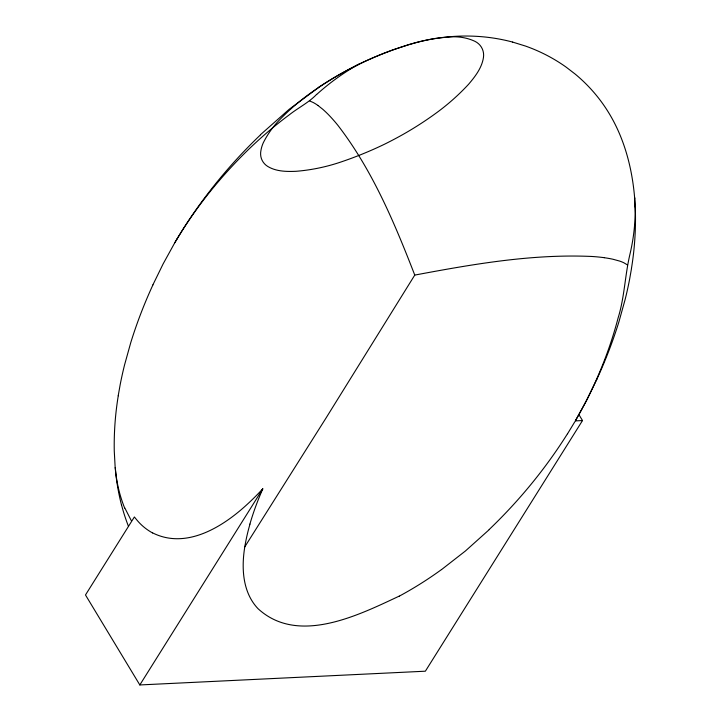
<?xml version="1.0" encoding="UTF-8"?>
<svg xmlns="http://www.w3.org/2000/svg" width="721" height="721" viewBox="0 0 721 721"><rect width="100%" height="100%" fill="white"/><g stroke="black" fill="none" stroke-linecap="round" stroke-linejoin="round"><path stroke-width="1.08" d="M635.237 206.9A221.608 200.186 -25.6 0 1 629.938 254.297C624.936 275.278 624.575 297.214 618.095 317.988C609.993 349.063 597.916 379.057 582.856 407.401M249.989 524.095A211.785 191.317 -25.6 0 0 244.807 546.761C241.328 567.914 242.481 592.256 257.974 608.632C298.034 645.583 358.58 615.139 399.236 596.114M118.208 395.784L120.155 384.771A419.171 378.651 -25.6 0 1 124.553 364.943L130.771 342.583A494.867 447.038 -25.6 0 1 152.933 284.876M631.497 268.554L629.559 279.559A419.171 378.651 -25.6 0 1 625.161 299.386L618.942 321.755A494.867 447.038 -25.6 0 1 596.772 379.462M152.618 532.891C186.379 549.835 223.023 526.754 247.528 504.06A241.742 218.373 -25.6 0 0 262.777 488.82L260.975 493.083A298.115 269.303 -25.6 0 0 249.899 524.077M152.897 284.858L163.108 263.94L174.852 242.626M596.817 379.471L586.606 400.389L575.331 420.902L582.505 420.55L578.918 414.611M582.505 408.131L575.349 420.902M574.844 421.731L567.553 433.763M174.797 242.725L175.329 241.814M175.212 242.022L175.807 241.012M175.627 241.319L176.284 240.201M176.041 240.616L176.762 239.399M176.456 239.913L177.24 238.588M176.879 239.21C196.058 207.278 219.572 178.006 246.077 151.861C259.623 138.576 273.998 126.121 289.265 114.846C298.206 107.744 308.669 102.697 316.618 94.388M177.294 238.516L182.161 230.567A485.467 438.539 -25.6 0 1 260.542 134.8M604.243 257.676A175.554 158.584 -25.6 0 0 592.148 256.487C532.513 253.747 473.165 264.147 414.764 275.089L326.027 418.027L244.843 546.761M152.573 532.954A62.691 56.626 -25.6 0 1 137.26 520.472L134.376 516.975L85.484 594.969L139.829 684.95L262.795 488.829M582.505 420.55L425.363 671.197L139.829 684.95M260.452 134.719L289.274 109.222L319.124 87.115M489.262 529.611L465.387 551.015L441.558 569.581M409.663 44.396L393.351 49.695A304.181 274.773 -25.6 0 0 359.4 64.034A304.857 275.386 -25.6 0 0 311.544 92.378A211.623 191.164 -25.6 0 0 279.09 120.344A90.062 81.356 -25.6 0 0 263.246 142.875A34.148 30.85 -25.6 0 0 260.93 150.518A17.935 16.204 -25.6 0 0 267.671 166.407C276.089 171.535 286.426 171.697 295.98 171.301A171.328 154.772 -25.6 0 0 340.177 162.252A342.79 309.66 -25.6 0 0 384.509 144.218A356.201 321.764 -25.6 0 0 402.967 134.466A312.977 282.722 -25.6 0 0 437.286 112.242A207.792 187.703 -25.6 0 0 468.605 84.249C475.202 76.489 481.889 67.855 483.458 57.5A18.413 16.637 -25.6 0 0 474.914 41.313A50.479 45.594 -25.6 0 0 448.904 37.05A162.838 147.102 -25.6 0 0 409.663 44.396A330.461 298.521 -25.6 0 0 359.391 64.016M512.64 42.088L525.528 46.072A180.953 163.46 -25.6 0 1 566.3 67.251L575.25 74.137A186.541 168.516 -25.6 0 1 609.119 113.413C624.476 138.783 632.137 168.191 634.615 197.572M309.561 100.913L313.166 102.481A47.027 42.476 -25.6 0 1 317.853 105.401M317.862 105.392L322.774 109.277A123.3 111.385 -25.6 0 1 330.768 117.099A189.83 171.481 -25.6 0 1 337.861 125.301C372.36 170.012 394.459 222.798 414.764 275.089M627.333 264.85L623.872 262.786A40.385 36.483 -25.6 0 0 619.627 261.074L612.922 259.236A110.439 99.768 -25.6 0 0 604.234 257.703M131.177 520.4L124.841 507.999M121.507 504.871L122.705 509.242A227.07 205.115 -25.6 0 0 128.482 526.366M115.189 467.812L114.26 450.931A350.604 316.717 -25.6 0 1 118.262 395.784M634.579 197.166L634.705 198.626M634.633 197.815L635.444 213.398A350.604 316.717 -25.6 0 1 631.443 268.545M634.687 198.464L635.102 206.909M319.088 87.061A314.662 284.245 -25.6 0 1 359.418 64.079M409.681 44.459A194.526 175.717 -25.6 0 1 435.439 38.42M567.508 433.736A485.467 438.539 -25.6 0 1 489.171 529.529M441.531 569.545A339.6 306.776 -25.6 0 1 399.263 596.159M124.67 508.071A162.694 146.967 -25.6 0 1 115.324 467.794M121.47 504.889A269.393 243.356 -25.6 0 1 115.234 467.812M435.439 38.483A188.713 170.471 -25.6 0 1 457.06 36.239A180.367 162.928 -25.6 0 1 512.64 42.079M316.69 94.46A213.776 193.111 -25.6 0 1 358.679 64.214"/></g></svg>
